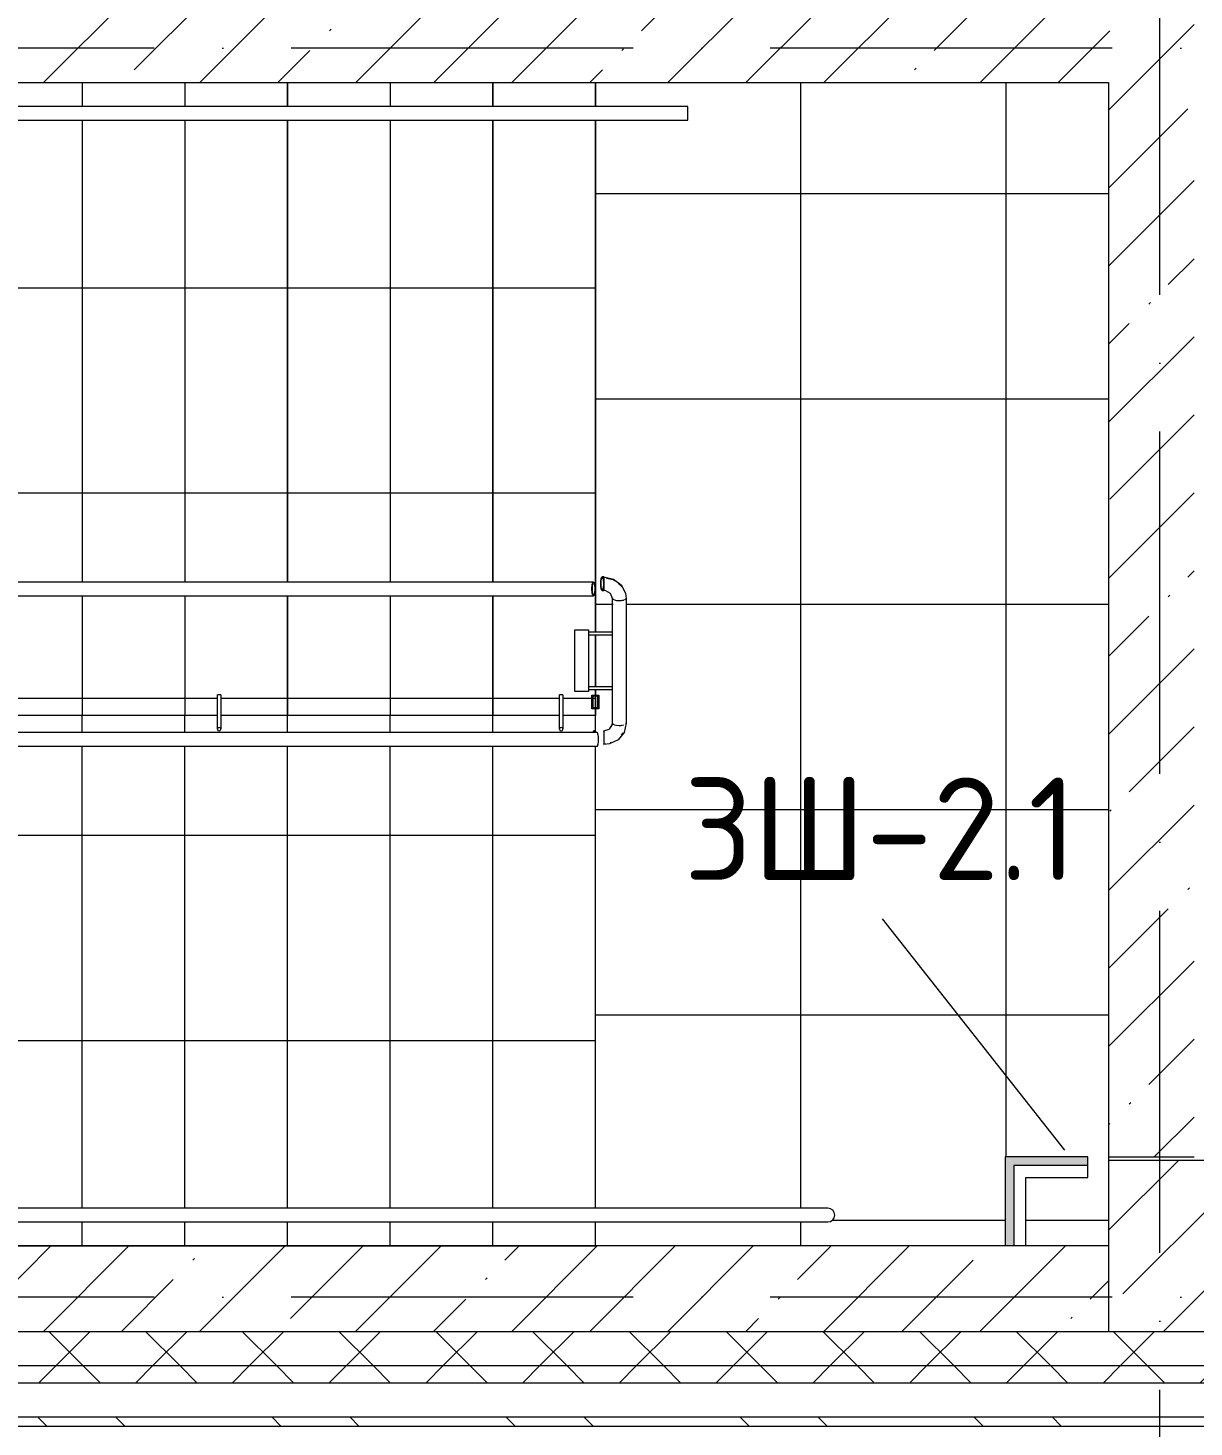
# Model space of a CAD drawing. Header units: millimetres. Extents: x -6467 to 105918, y -7090 to 92481.
# Drawn here: x 2141 to 5550, y -2198 to 1890 of the extents above; entities that cross this region are included whole.
import ezdxf

# ---------------------------------------------------------------- set-up
doc = ezdxf.new("R2010")
doc.units = ezdxf.units.MM
doc.linetypes.add('50_200_ШТРИХ_1Т_ш5_п1_п1_', pattern=[1400, 1000, -200, 0, -200])
for name, color, linetype, lineweight in [('A-FLOR', 7, 'Continuous', 9), ('A-WALL', 7, 'Continuous', 5), ('A-WALL-FNSH-1', 7, 'Continuous', 5), ('A-WALL-IDEN', 7, 'Continuous', 9), ('S-COLS', 7, 'Continuous', 9), ('S-COLS-1', 7, 'Continuous', 5), ('Ограждение', 7, 'Continuous', 9), ('Ограждение-1', 7, 'Continuous', 20)]:
    doc.layers.add(name, color=color, linetype=linetype, lineweight=lineweight)
for name, color, linetype, lineweight, true_color in [('A-WALL-1', 7, 'Continuous', 5, 0x77b143), ('A-WALL-3', 7, 'Continuous', 5, 0x787878), ('S-STRS-1', 7, 'Continuous', 9, 0xaaaaaa), ('S-STRS-2', 7, 'Continuous', 5, 0xbfbfbf), ('Оси-3', 7, '50_200_ШТРИХ_1Т_ш5_п1_п1_', 9, 0xaaaaaa)]:
    doc.layers.add(name, color=color, linetype=linetype, lineweight=lineweight, true_color=true_color)
doc.styles.add('GOST Common', font='GOST_Common.ttf', dxfattribs={"height": 300})
pattern_1 = [(45, (0, 0), (-228.099, 228.099), []), (45, (228.1, 0), (-228.099, 228.099), [403.225, -80.645, 6.706, -73.939])]
pattern_2 = [(0, (3800, -1668.96), (0, 600), []), (90, (3800, -1668.96), (-600, 4e-14), [])]
pattern_3 = [(180, (-100, 1731.04), (7e-14, -600), []), (270, (-100, 1731.04), (600, 4e-14), [])]
pattern_4 = [(45, (0, 0), (-141.42136, 141.42136), []), (135, (0, 0), (-141.42136, -141.42136), [])]

# ---------------------------------------------------------------- blocks, each defined once
blk = doc.blocks.new('О_Элемент поручня_Маршевый_Труба_ГОСТ 8732-78 - О_Элемент поручня_Маршевый_Труба_ГОСТ 8732-78-V117-АИ_План этажа Радиаторы_2')
at = {"layer": 'Ограждение'}
for p, q in [((-13.2, 0), (-3902.6, 0)), ((-3902.6, -40), (-13.2, -40))]:
    blk.add_line(p, q, dxfattribs=at)
at = {"layer": 'Ограждение', "flags": 128}
for points in [[(-3907.3, -20), (-3907.2, -15.5), (-3906.9, -11.3), (-3906.3, -7.5), (-3905.6, -4.4), (-3904.7, -2), (-3903.7, -0.5), (-3902.6, 0)], [(-3902.6, -40), (-3903.7, -39.5), (-3904.7, -38), (-3905.6, -35.6), (-3906.3, -32.5), (-3906.9, -28.7), (-3907.2, -24.5), (-3907.3, -20)], [(-3901.1, -2.7), (-3902.1, -1.6), (-3903.1, -1.6), (-3904.2, -2.7), (-3905.1, -4.8), (-3905.9, -7.7), (-3906.5, -11.4), (-3906.9, -15.6), (-3907, -20)], [(-3907, -20), (-3906.9, -24.4), (-3906.5, -28.6), (-3905.9, -32.3), (-3905.1, -35.2), (-3904.2, -37.3), (-3903.1, -38.4), (-3902.1, -38.4), (-3901.1, -37.3)], [(-3902.6, 0), (-3901.6, -0.5), (-3900.6, -2), (-3899.7, -4.4), (-3898.9, -7.5), (-3898.4, -11.3), (-3898, -15.5), (-3897.9, -20)], [(-3897.9, -20), (-3898, -24.5), (-3898.4, -28.7), (-3898.9, -32.5), (-3899.7, -35.6), (-3900.6, -38), (-3901.6, -39.5), (-3902.6, -40)], [(-3898.2, -20), (-3898.4, -15.6), (-3898.7, -11.4), (-3899.3, -7.7), (-3900.1, -4.8)], [(-3900.1, -35.2), (-3899.3, -32.3), (-3898.7, -28.6), (-3898.4, -24.4), (-3898.2, -20)], [(-8.4, -20), (-8.6, -15.5), (-8.9, -11.3), (-9.5, -7.5), (-10.2, -4.4), (-11.1, -2), (-12.1, -0.5), (-13.2, 0)], [(-13.2, -40), (-12.1, -39.5), (-11.1, -38), (-10.2, -35.6), (-9.5, -32.5), (-8.9, -28.7), (-8.6, -24.5), (-8.4, -20)]]:
    blk.add_lwpolyline(points, dxfattribs=at)
blk = doc.blocks.new('О_Элемент поручня_Пристенный_Двухуровневый_Труба_ГОСТ 87321 - О_Элемент поручня_Пристенный_Двухуровневый_Труба_ГОСТ 8732-78 2-20512541-АИ_План этажа Радиаторы_2')
at = {"layer": 'Ограждение'}
for p, q in [((280, 40), (-4640, 40)), ((-4640, 0), (280, 0))]:
    blk.add_line(p, q, dxfattribs=at)
for centre, start, end in [((-4640, 20), 90, 270), ((280, 20), 270, 90)]:
    blk.add_arc(centre, 20, start, end, dxfattribs=at)
blk = doc.blocks.new('О_Элемент ограждения_Обод_Труба_ГОСТ 8645-68 - О_Элемент ограждения_Обод_Труба_ГОСТ 8645-68-26169597-АИ_План этажа Радиаторы_2')
at = {"layer": 'Ограждение-1'}
for p, q in [((-20, -20), (-20, 20)), ((-20, 20), (0, 20)), ((-17, 17), (-17, -17)), ((-3, 17), (-17, 17)), ((-3, -17), (-3, 17)), ((0, 20), (0, -20)), ((0, -20), (-20, -20)), ((-17, -17), (-3, -17))]:
    blk.add_line(p, q, dxfattribs=at)
blk = doc.blocks.new('О_Кронштейн_Форма Г_Круг_ГОСТ 2590-2006 - О_Кронштейн_Форма Г_Круг_ГОСТ 2590-2006-18996168-АИ_План этажа Радиаторы_2')
at = {"layer": 'Ограждение'}
for p, q in [((7755, 57221), (7755, 57296)), ((7765, 57296), (7765, 57221)), ((7755, 57221), (7760, 57221)), ((7760, 57221), (7765, 57221))]:
    blk.add_line(p, q, dxfattribs=at)
at = {"layer": 'Ограждение', "flags": 128}
for points in [[(7755, 57296), (7755, 57312.4), (7755, 57320.8), (7755, 57321)], [(7765, 57321), (7765, 57314.9), (7765, 57299.6), (7765, 57296)]]:
    blk.add_lwpolyline(points, dxfattribs=at)
at = {"layer": 'Ограждение'}
for start, end in [(90, 270), (270, 90)]:
    blk.add_arc((7760, 57321), 5, start, end, dxfattribs=at)
blk = doc.blocks.new('О_Элемент поручня_Маршевый_Труба_ГОСТ 8732-78 - О_Элемент поручня_Маршевый_Труба_ГОСТ 8732-78-V145-АИ_План этажа Радиаторы_2')
at = {"layer": 'Ограждение'}
for p, q in [((-13.2, 0), (-3902.6, 0)), ((-3902.6, -40), (-13.2, -40))]:
    blk.add_line(p, q, dxfattribs=at)
at = {"layer": 'Ограждение', "flags": 128}
for points in [[(-3907.3, -20), (-3907.2, -15.5), (-3906.9, -11.3), (-3906.3, -7.5), (-3905.6, -4.4), (-3904.7, -2), (-3903.7, -0.5), (-3902.6, 0)], [(-3902.6, -40), (-3903.7, -39.5), (-3904.7, -38), (-3905.6, -35.6), (-3906.3, -32.5), (-3906.9, -28.7), (-3907.2, -24.5), (-3907.3, -20)], [(-3901.1, -2.7), (-3902.1, -1.6), (-3903.1, -1.6), (-3904.2, -2.7), (-3905.1, -4.8), (-3905.9, -7.7), (-3906.5, -11.4), (-3906.9, -15.6), (-3907, -20)], [(-3907, -20), (-3906.9, -24.4), (-3906.5, -28.6), (-3905.9, -32.3), (-3905.1, -35.2), (-3904.2, -37.3), (-3903.1, -38.4), (-3902.1, -38.4), (-3901.1, -37.3)], [(-3902.6, 0), (-3901.6, -0.5), (-3900.6, -2), (-3899.7, -4.4), (-3898.9, -7.5), (-3898.4, -11.3), (-3898, -15.5), (-3897.9, -20)], [(-3897.9, -20), (-3898, -24.5), (-3898.4, -28.7), (-3898.9, -32.5), (-3899.7, -35.6), (-3900.6, -38), (-3901.6, -39.5), (-3902.6, -40)], [(-3898.8, -11), (-3899.3, -7.7), (-3900.1, -4.8)], [(-3900.1, -35.2), (-3899.3, -32.3), (-3898.7, -28.6), (-3898.4, -24.4), (-3898.2, -20)], [(-3898.2, -20), (-3898.4, -15.6), (-3898.7, -11.4)], [(-8.4, -20), (-8.6, -15.5), (-8.9, -11.3), (-9.5, -7.5), (-10.2, -4.4), (-11.1, -2), (-12.1, -0.5), (-13.2, 0)], [(-13.2, -40), (-12.1, -39.5), (-11.1, -38), (-10.2, -35.6), (-9.5, -32.5), (-8.9, -28.7), (-8.6, -24.5), (-8.4, -20)]]:
    blk.add_lwpolyline(points, dxfattribs=at)
blk = doc.blocks.new('О_Кронштейн_Форма Г_Круг_ГОСТ 2590-2006 - О_Кронштейн_Форма Г_Круг_ГОСТ 2590-2006-V98-АИ_План этажа Радиаторы_2')
at = {"layer": 'Ограждение'}
for p, q in [((7755, 57221), (7755, 57296)), ((7765, 57296), (7765, 57221)), ((7755, 57221), (7755.2, 57221)), ((7764.8, 57221), (7765, 57221))]:
    blk.add_line(p, q, dxfattribs=at)
at = {"layer": 'Ограждение', "flags": 128}
for points in [[(7755, 57296), (7755, 57312.4), (7755, 57320.8), (7755, 57321)], [(7765, 57321), (7765, 57314.9), (7765, 57299.6), (7765, 57296)]]:
    blk.add_lwpolyline(points, dxfattribs=at)
at = {"layer": 'Ограждение'}
for start, end in [(135, 225), (300, 315), (345, 30)]:
    blk.add_arc((7760, 57321), 5, start, end, dxfattribs=at)
blk = doc.blocks.new('О_Кронштейн_Форма Г_Круг_ГОСТ 25901 - О_Кронштейн_Форма Г_Круг_ГОСТ 2590-2006 2-25607096-АИ_План этажа Радиаторы_2')
at = {"layer": 'Ограждение'}
for p, q in [((11530, 57211), (11595, 57211)), ((11595, 57211), (11600, 57211)), ((11595, 57201), (11530, 57201)), ((11598.5, 57201), (11595, 57201))]:
    blk.add_line(p, q, dxfattribs=at)
blk = doc.blocks.new('О_Кронштейн_Форма Г_Круг_ГОСТ 25901 - О_Кронштейн_Форма Г_Круг_ГОСТ 2590-2006 2-V122-АИ_План этажа Радиаторы_2')
at = {"layer": 'Ограждение'}
for p, q in [((72930, 57056.3), (72995, 57056.3)), ((72995, 57046.3), (72930, 57046.3)), ((72995, 57056.3), (73000.2, 57056.3)), ((72998.5, 57046.3), (72995, 57046.3))]:
    blk.add_line(p, q, dxfattribs=at)
blk = doc.blocks.new('О_Элемент ограждения_Обод_Труба_ГОСТ 1 - О_Элемент ограждения_Обод_Труба_ГОСТ 8645-68 2-V123-АИ_План этажа Радиаторы_2')
at = {"layer": 'Ограждение'}
for p, q in [((-180, 20), (0, 20)), ((-180, -20), (-180, 20)), ((0, 20), (0, -20)), ((0, -20), (-180, -20))]:
    blk.add_line(p, q, dxfattribs=at)
blk = doc.blocks.new('О_Элемент поручня_Маршевый_Труба_ГОСТ 1 - О_Элемент поручня_Маршевый_Труба_ГОСТ 8732-78 2-26200873-АИ_План этажа Радиаторы_2')
at = {"layer": 'Ограждение'}
for p, q in [((-371.3, 40), (-6.4, 40)), ((-6.4, 0), (-371.3, 0))]:
    blk.add_line(p, q, dxfattribs=at)
for centre, start_param, end_param in [((-371.3, 20), 0, 0.261799), ((-371.3, 20), 2.917193, 3.141593), ((-371.3, 20), 5.834386, 6.283185), ((-371.3, 20), 3.141593, 4.712389), ((-371.3, 20), 4.712389, 5.385587), ((-6.4, 20), 5.834386, 6.283185), ((-6.4, 20), 3.141593, 4.712389), ((-6.4, 20), 5.239328, 5.385587), ((-6.4, 20), 4.975125, 5.161188), ((-6.4, 20), 4.712389, 4.936788)]:
    blk.add_ellipse(centre, major_axis=(0, 20), ratio=0.322266, start_param=start_param, end_param=end_param, dxfattribs=at)
blk = doc.blocks.new('О_Элемент поручня_Загиб_Труба_ГОСТ 1 - О_Элемент поручня_Загиб_Труба_ГОСТ 8732-78 2-V125-АИ_План этажа Радиаторы_2')
at = {"layer": 'Ограждение'}
for p, q in [((72975, 56926.2), (72990.7, 56931.3)), ((72975, 56926.2), (72975, 56924.2)), ((72975, 56925.2), (72975, 56899.8)), ((72975, 56923.7), (72975, 56924.7)), ((73031.3, 56921.2), (73025.8, 56914.6)), ((72975, 56899.8), (72975, 56886.2)), ((72979.3, 56888.2), (72975, 56887.7)), ((72975, 56887.7), (72975, 56888.1)), ((72996.4, 56892.6), (72993.3, 56891.1))]:
    blk.add_line(p, q, dxfattribs=at)
at = {"layer": 'Ограждение', "flags": 128}
for points in [[(73040, 56948.8), (73033.8, 56922), (73016.3, 56900.5), (72990.9, 56888.1), (72975, 56886.2)], [(72991.2, 56931.8), (72999.5, 56944.2), (73000, 56948.8)]]:
    blk.add_lwpolyline(points, dxfattribs=at)
at = {"layer": 'Ограждение'}
blk.add_ellipse((73020, 56948.8), major_axis=(20, 0), ratio=0.322266, start_param=3.141593, end_param=4.712389, dxfattribs=at)
blk = doc.blocks.new('О_Элемент поручня_Загиб_Труба_ГОСТ 1 - О_Элемент поручня_Загиб_Труба_ГОСТ 8732-78 2-V146-АИ_План этажа Радиаторы_2')
at = {"layer": 'Ограждение'}
for p, q in [((3825, 286), (3825, 285)), ((3825, 285), (3825, 259.6)), ((3825, 259.6), (3825, 254.9)), ((3825, 254.9), (3825, 251)), ((3825, 251), (3825, 246.1)), ((3825, 248.5), (3825, 250.7)), ((3825, 247.6), (3825, 247.6))]:
    blk.add_line(p, q, dxfattribs=at)
at = {"layer": 'Ограждение', "flags": 128}
for points in [[(3825, 286.1), (3852.9, 280), (3875.3, 263.2), (3888, 238.7), (3890, 223.5)], [(3850, 223.5), (3844.5, 237.6), (3830.3, 245.6), (3825, 246.1)], [(3833, 282.8), (3852.5, 278.5), (3857.8, 274.5)], [(3866.6, 267.8), (3874.5, 261.7), (3876.6, 257.6)]]:
    blk.add_lwpolyline(points, dxfattribs=at)
at = {"layer": 'Ограждение'}
for major_axis, start_param, end_param in [((-20, 0), 6.021386, 6.283185), ((-20, 0), 0, 1.570796), ((20, 0), 5.295991, 5.449522), ((20, 0), 5.546052, 5.759587), ((20, 0), 0, 0.261799)]:
    blk.add_ellipse((3870, 223.5), major_axis=major_axis, ratio=0.322266, start_param=start_param, end_param=end_param, dxfattribs=at)
blk = doc.blocks.new('О_Элемент поручня_Площадочный_Одноуровневый_ГОСТ 1 - О_Элемент поручня_Площадочный_Одноуровневый_ГОСТ 8732-78 2-26200875-АИ_План этажа Радиаторы_2')
at = {"layer": 'Ограждение'}
for p, q in [((4.7, 40), (0, 40)), ((0, 40), (0, 39.3)), ((0, 36), (0, 37.9)), ((0, 36), (0, 37.9)), ((0, 13.2), (0, 10)), ((0, 0.7), (0, 0)), ((0, 0), (4.7, 0))]:
    blk.add_line(p, q, dxfattribs=at)
at = {"layer": 'Ограждение', "flags": 128}
for points in [[(0, 20), (0.1, 24.5), (0.5, 28.7), (1, 32.5), (1.8, 35.6), (2.7, 38), (3.7, 39.5), (4.7, 40)], [(4.7, 0), (3.7, 0.5), (2.7, 2), (1.8, 4.4), (1, 7.5), (0.5, 11.3), (0.1, 15.5), (0, 20)], [(9.1, 20), (9, 24.4), (8.6, 28.6), (8, 32.3), (7.2, 35.2), (6.3, 37.3), (5.2, 38.4), (4.2, 38.4), (3.2, 37.3), (2.2, 35.2), (1.5, 32.3), (0.9, 28.6), (0.5, 24.4), (0.4, 20)], [(0.4, 20), (0.5, 15.6), (0.9, 11.4), (1.5, 7.7), (2.2, 4.8), (3.2, 2.7), (4.2, 1.6), (5.2, 1.6), (6.3, 2.7), (7.2, 4.8), (8, 7.7), (8.6, 11.4), (9, 15.6), (9.1, 20)], [(4.7, 40), (5.8, 39.5), (6.8, 38), (7.7, 35.6), (8.4, 32.5), (9, 28.7), (9.3, 24.5), (9.4, 20)], [(9.4, 20), (9.3, 15.5), (9, 11.3), (8.4, 7.5), (7.7, 4.4), (6.8, 2), (5.8, 0.5), (4.7, 0)]]:
    blk.add_lwpolyline(points, dxfattribs=at)
blk = doc.blocks.new('О_Элемент поручня_Площадочный_Одноуровневый_ГОСТ 1 - О_Элемент поручня_Площадочный_Одноуровневый_ГОСТ 8732-78 2-V147-АИ_План этажа Радиаторы_2')
at = {"layer": 'Ограждение'}
for p, q in [((9.4, 40), (4.7, 40)), ((9.4, 37.3), (9.4, 40)), ((9.4, 35.6), (9.4, 40)), ((9.4, 38.5), (9.4, 36))]:
    blk.add_line(p, q, dxfattribs=at)
at = {"layer": 'Ограждение', "flags": 128}
for points in [[(4.7, 40), (3.7, 39.5), (2.7, 38), (1.8, 35.6)], [(2.2, 35.2), (3.2, 37.3), (4.2, 38.4), (5.2, 38.4), (6.3, 37.3), (7.2, 35.2)], [(7.7, 35.6), (6.8, 38), (5.8, 39.5), (4.7, 40)]]:
    blk.add_lwpolyline(points, dxfattribs=at)
blk = doc.blocks.new('О_Элемент поручня_Пристенный_Труба_ГОСТ 8732-78 - О_Элемент поручня_Пристенный_Труба_ГОСТ 8732-78-26131810-АИ_План этажа Радиаторы_2')
at = {"layer": 'Ограждение'}
for p, q in [((235, 40), (-3970, 40)), ((-3970, 40), (-3970, 0)), ((-3970, 0), (235, 0)), ((235, 0), (235, 40))]:
    blk.add_line(p, q, dxfattribs=at)
blk = doc.blocks.new('BSC_Колонна _Прямоугольная - 500х500-V251-АИ_План этажа Радиаторы_2')
at = {"layer": 'S-COLS-1'}
h = blk.add_hatch(dxfattribs=at)
h.set_pattern_fill('FP_147', color=256, style=0, pattern_type=2)
h.set_pattern_definition([(45, (-5550, 1668.96), (-228.099, 228.099), []), (45, (-5321.9, 1668.96), (-228.099, 228.099), [403.225, -80.645, 6.706, -73.939])])
h.paths.add_polyline_path([(-230, -250), (250, -250), (250, 250), (-250, 250), (-250, -250)])
for p, q in [((250, 250), (-250, 250)), ((-250, 250), (-250, -250)), ((250, -250), (250, 250)), ((-250, -250), (250, -250))]:
    blk.add_line(p, q, dxfattribs=at)

msp = doc.modelspace()

# ---------------------------------------------------------------- hatches: boundary and pattern name
at = {"layer": 'A-WALL'}
h = msp.add_hatch(dxfattribs=at)
h.set_pattern_fill('FP_1', color=256, style=0, pattern_type=2)
h.set_pattern_definition(pattern_1)
h.paths.add_polyline_path([(5300, 1731), (5550, 1731), (5550, 1981), (160, 1981), (160, 1731), (4489.5, 1731)])
h = msp.add_hatch(dxfattribs=at)
h.set_pattern_fill('FP_1', color=256, style=0, pattern_type=2)
h.set_pattern_definition(pattern_1)
h.paths.add_polyline_path([(5550, -1409), (5550, 1731), (5300, 1731), (5300, -1409), (5320, -1409)])
h = msp.add_hatch(dxfattribs=at)
h.set_pattern_fill('FP_1', color=256, style=0, pattern_type=2)
h.set_pattern_definition(pattern_1)
h.paths.add_polyline_path([(4489.5, -1919), (5300, -1919), (5300, -1669), (-2200, -1669), (-2200, -1919), (2828.5, -1919)])
h = msp.add_hatch(dxfattribs=at)
h.set_pattern_fill('FP_125', color=256, style=0, pattern_type=2)
h.set_pattern_definition(pattern_4)
h.paths.add_polyline_path([(99166.3, -2019), (101250, -2019), (101250, -1919), (92065.3, -1919), (92065.3, -2019), (95844.3, -2019)])
h.paths.add_polyline_path([(90365.3, -2019), (90365.3, -1919), (82525, -1919), (82525, -2019), (90030.8, -2019)])
h.paths.add_polyline_path([(81400, -2019), (81675, -2019), (81675, -1919), (80400, -1919), (80400, -2019), (81310.6, -2019)])
h.paths.add_polyline_path([(70900, -2019), (72700, -2019), (72700, -1919), (70900, -1919)])
h.paths.add_polyline_path([(69200, -2019), (69200, -1919), (67900, -1919), (67900, -2019), (68853.1, -2019)])
h.paths.add_polyline_path([(66200, -2019), (66200, -1919), (64900, -1919), (64900, -2019), (65946.4, -2019)])
h.paths.add_polyline_path([(63039.6, -2019), (63200, -2019), (63200, -1919), (61900, -1919), (61900, -2019), (62624.4, -2019)])
h.paths.add_polyline_path([(57200, -2019), (57200, -1919), (55900, -1919), (55900, -2019), (56810.9, -2019)])
h.paths.add_polyline_path([(58900, -2019), (60200, -2019), (60200, -1919), (58900, -1919)])
h.paths.add_polyline_path([(52900, -2019), (54200, -2019), (54200, -1919), (52900, -1919)])
h.paths.add_polyline_path([(50997.4, -2019), (51200, -2019), (51200, -1919), (49900, -1919), (49900, -2019), (50166.9, -2019)])
h.paths.add_polyline_path([(46900, -2019), (48200, -2019), (48200, -1919), (46900, -1919)])
h.paths.add_polyline_path([(45183.9, -2019), (45200, -2019), (45200, -1919), (43900, -1919), (43900, -2019), (44353.4, -2019)])
h.paths.add_polyline_path([(41861.9, -2019), (42200, -2019), (42200, -1919), (40900, -1919), (40900, -2019), (41031.4, -2019)])
h.paths.add_polyline_path([(38539.9, -2019), (39200, -2019), (39200, -1919), (37600, -1919), (37600, -2019), (37709.4, -2019)])
h.paths.add_polyline_path([(34600, -2019), (35900, -2019), (35900, -1919), (34600, -1919)])
h.paths.add_polyline_path([(31895.9, -2019), (32900, -2019), (32900, -1919), (31600, -1919), (31600, -2019)])
h.paths.add_polyline_path([(29900, -2019), (29900, -1919), (28790, -1919), (28790, -2019), (29819.7, -2019)])
h.paths.add_polyline_path([(25667.2, -2019), (26900, -2019), (26900, -1919), (25600, -1919), (25600, -2019)])
h.paths.add_polyline_path([(23900, -2019), (23900, -1919), (22600, -1919), (22600, -2019), (23590.9, -2019)])
h.paths.add_polyline_path([(20268.9, -2019), (20900, -2019), (20900, -1919), (19600, -1919), (19600, -2019), (19853.7, -2019)])
h.paths.add_polyline_path([(14870.7, -2019), (14960, -2019), (14960, -1919), (13660, -1919), (13660, -2019), (14455.5, -2019)])
h.paths.add_polyline_path([(16660, -2019), (17900, -2019), (17900, -1919), (16660, -1919)])
h.paths.add_polyline_path([(12785, -2019), (12785, -1919), (7325.3, -1919), (7325.3, -2019), (12379.2, -2019)])
h.paths.add_polyline_path([(2828.5, -2019), (6450.3, -2019), (6450.3, -1919), (-2550, -1919), (-2550, -2019), (-493.5, -2019)])
h = msp.add_hatch(dxfattribs=at)
h.set_pattern_fill('FP_125', color=256, style=0, pattern_type=2)
h.set_pattern_definition(pattern_4)
h.paths.add_polyline_path([(99166.3, -2069), (101350, -2069), (101350, -2019), (92065.3, -2019), (92065.3, -2069), (95844.3, -2069)])
h.paths.add_polyline_path([(89200.3, -2069), (90365.3, -2069), (90365.3, -2019), (82525, -2019), (82525, -2069), (87539.3, -2069)])
h.paths.add_polyline_path([(81675, -2069), (81675, -2019), (80400, -2019), (80400, -2069), (81310.6, -2069)])
h.paths.add_polyline_path([(72590.4, -2069), (72700, -2069), (72700, -2019), (70900, -2019), (70900, -2069), (71759.9, -2069)])
h.paths.add_polyline_path([(68853.1, -2069), (69200, -2069), (69200, -2019), (67900, -2019), (67900, -2069), (68437.9, -2069)])
h.paths.add_polyline_path([(65946.4, -2069), (66200, -2069), (66200, -2019), (64900, -2019), (64900, -2069), (65115.9, -2069)])
h.paths.add_polyline_path([(62209.1, -2069), (63200, -2069), (63200, -2019), (61900, -2019), (61900, -2069)])
h.paths.add_polyline_path([(57200, -2069), (57200, -2019), (55900, -2019), (55900, -2069), (56810.9, -2069)])
h.paths.add_polyline_path([(58900, -2069), (60200, -2069), (60200, -2019), (58900, -2019)])
h.paths.add_polyline_path([(50997.4, -2069), (51200, -2069), (51200, -2019), (49900, -2019), (49900, -2069), (50166.9, -2069)])
h.paths.add_polyline_path([(53904.1, -2069), (54200, -2069), (54200, -2019), (52900, -2019), (52900, -2069), (53488.9, -2069)])
h.paths.add_polyline_path([(48200, -2069), (48200, -2019), (46900, -2019), (46900, -2069), (47675.4, -2069)])
h.paths.add_polyline_path([(42200, -2069), (42200, -2019), (40900, -2019), (40900, -2069), (41861.9, -2069)])
h.paths.add_polyline_path([(45183.9, -2069), (45200, -2069), (45200, -2019), (43900, -2019), (43900, -2069), (44353.4, -2069)])
h.paths.add_polyline_path([(39200, -2069), (39200, -2019), (37600, -2019), (37600, -2069), (38955.2, -2069)])
h.paths.add_polyline_path([(35900, -2069), (35900, -2019), (34600, -2019), (34600, -2069), (35217.9, -2069)])
h.paths.add_polyline_path([(31895.9, -2069), (32900, -2069), (32900, -2019), (31600, -2019), (31600, -2069)])
h.paths.add_polyline_path([(26497.7, -2069), (26900, -2069), (26900, -2019), (25600, -2019), (25600, -2069), (26082.4, -2069)])
h.paths.add_polyline_path([(28989.2, -2069), (29900, -2069), (29900, -2019), (28790, -2019), (28790, -2069)])
h.paths.add_polyline_path([(23900, -2069), (23900, -2019), (22600, -2019), (22600, -2069), (23590.9, -2069)])
h.paths.add_polyline_path([(19600, -2069), (20900, -2069), (20900, -2019), (19600, -2019)])
h.paths.add_polyline_path([(14870.7, -2069), (14960, -2069), (14960, -2019), (13660, -2019), (13660, -2069), (14455.5, -2069)])
h.paths.add_polyline_path([(16947, -2069), (17900, -2069), (17900, -2019), (16660, -2019), (16660, -2069)])
h.paths.add_polyline_path([(10303, -2069), (12785, -2069), (12785, -2019), (7325.3, -2019), (7325.3, -2069), (9472.5, -2069)])
h.paths.add_polyline_path([(5735.2, -2069), (6450.3, -2069), (6450.3, -2019), (-2600, -2019), (-2600, -2069), (5320, -2069)])
at = {"layer": 'A-WALL-1'}
for points in [[(5023, -1669), (5023, -1409), (4998, -1409), (4998, -1669)], [(5240, -1434), (5240, -1409), (5023, -1409), (5023, -1434), (5058, -1434)]]:
    msp.add_hatch(color=256, dxfattribs=at).paths.add_polyline_path(points)
at = {"layer": 'A-WALL-3'}
h = msp.add_hatch(dxfattribs=at)
h.set_pattern_fill('FP_124', color=256, style=0, pattern_type=2)
h.set_pattern_definition([(135, (0, 0), (-342.1478, -342.1478), []), (135, (228.1, 0), (-342.1478, -342.1478), [])])
h.paths.add_polyline_path([(101400, -2196), (101500, -2196), (101500, -2169), (92065.3, -2169), (92065.3, -2196), (101350, -2196)])
h.paths.add_polyline_path([(90365.3, -2196), (90365.3, -2169), (82525, -2169), (82525, -2196), (90030.8, -2196)])
h.paths.add_polyline_path([(81675, -2196), (81675, -2169), (80400, -2169), (80400, -2196), (81310.6, -2196)])
h.paths.add_polyline_path([(71759.9, -2196), (72700, -2196), (72700, -2169), (70900, -2169), (70900, -2196), (70929.4, -2196)])
h.paths.add_polyline_path([(68853.1, -2196), (69200, -2196), (69200, -2169), (67900, -2169), (67900, -2196), (68437.9, -2196)])
h.paths.add_polyline_path([(65946.4, -2196), (66200, -2196), (66200, -2169), (64900, -2169), (64900, -2196), (65115.9, -2196)])
h.paths.add_polyline_path([(62209.1, -2196), (63200, -2196), (63200, -2169), (61900, -2169), (61900, -2196)])
h.paths.add_polyline_path([(55900, -2196), (57200, -2196), (57200, -2169), (55900, -2169)])
h.paths.add_polyline_path([(60200, -2196), (60200, -2169), (58900, -2169), (58900, -2196), (60132.9, -2196)])
h.paths.add_polyline_path([(52900, -2196), (54200, -2196), (54200, -2169), (52900, -2169)])
h.paths.add_polyline_path([(50997.4, -2196), (51200, -2196), (51200, -2169), (49900, -2169), (49900, -2196), (50166.9, -2196)])
h.paths.add_polyline_path([(48200, -2196), (48200, -2169), (46900, -2169), (46900, -2196), (47675.4, -2196)])
h.paths.add_polyline_path([(45183.9, -2196), (45200, -2196), (45200, -2169), (43900, -2169), (43900, -2196), (44353.4, -2196)])
h.paths.add_polyline_path([(41031.4, -2196), (42200, -2196), (42200, -2169), (40900, -2169), (40900, -2196)])
h.paths.add_polyline_path([(38955.2, -2196), (39200, -2196), (39200, -2169), (37600, -2169), (37600, -2196), (38539.9, -2196)])
h.paths.add_polyline_path([(35217.9, -2196), (35900, -2196), (35900, -2169), (34600, -2169), (34600, -2196), (34802.7, -2196)])
h.paths.add_polyline_path([(32726.4, -2196), (32900, -2196), (32900, -2169), (31600, -2169), (31600, -2196), (31895.9, -2196)])
h.paths.add_polyline_path([(29819.7, -2196), (29900, -2196), (29900, -2169), (28790, -2169), (28790, -2196), (29404.4, -2196)])
h.paths.add_polyline_path([(23900, -2196), (23900, -2169), (22600, -2169), (22600, -2196), (23590.9, -2196)])
h.paths.add_polyline_path([(26082.4, -2196), (26900, -2196), (26900, -2169), (25600, -2169), (25600, -2196), (25667.2, -2196)])
h.paths.add_polyline_path([(19600, -2196), (20900, -2196), (20900, -2169), (19600, -2169)])
h.paths.add_polyline_path([(14455.5, -2196), (14960, -2196), (14960, -2169), (13660, -2169), (13660, -2196), (14040.2, -2196)])
h.paths.add_polyline_path([(17777.5, -2196), (17900, -2196), (17900, -2169), (16660, -2169), (16660, -2196), (16947, -2196)])
h.paths.add_polyline_path([(11964, -2196), (12785, -2196), (12785, -2169), (7325.3, -2169), (7325.3, -2196), (11133.5, -2196)])
h.paths.add_polyline_path([(5735.2, -2196), (6450.3, -2196), (6450.3, -2169), (-2727, -2169), (-2727, -2196), (5320, -2196)])
at = {"layer": 'S-STRS-2'}
h = msp.add_hatch(dxfattribs=at)
h.set_pattern_fill('FP_8', color=256, style=0, pattern_type=2)
h.set_pattern_definition(pattern_3)
h.paths.add_polyline_path([(2300, -119), (2300, 231), (2038.1, 231), (2061.4, 181), (2000, 181), (2000, -119)])
h.paths.add_polyline_path([(2300, 271), (2300, 1621), (2000, 1621), (2000, 312.7), (2019.4, 271), (2061.4, 271)])
h.paths.add_polyline_path([(2000, 1661), (2300, 1661), (2300, 1731), (2000, 1731)])
h = msp.add_hatch(dxfattribs=at)
h.set_pattern_fill('FP_8', color=256, style=0, pattern_type=2)
h.set_pattern_definition(pattern_3)
h.paths.add_polyline_path([(2413.2, -119), (2600, -119), (2600, 231), (2300, 231), (2300, -119)])
h.paths.add_polyline_path([(2600, 271), (2600, 1621), (2300, 1621), (2300, 271), (2413.2, 271)])
h.paths.add_polyline_path([(2600, 1661), (2600, 1731), (2300, 1731), (2300, 1661)])
h = msp.add_hatch(dxfattribs=at)
h.set_pattern_fill('FP_8', color=256, style=0, pattern_type=2)
h.set_pattern_definition(pattern_3)
h.paths.add_polyline_path([(2828.5, -119), (2900, -119), (2900, 231), (2600, 231), (2600, -119), (2695.2, -119), (2696.5, -59), (2704.8, -59), (2704.8, -119)])
h.paths.add_polyline_path([(2828.5, 271), (2900, 271), (2900, 1621), (2600, 1621), (2600, 271)])
h.paths.add_polyline_path([(2828.5, 1661), (2900, 1661), (2900, 1731), (2600, 1731), (2600, 1661)])
h = msp.add_hatch(dxfattribs=at)
h.set_pattern_fill('FP_8', color=256, style=0, pattern_type=2)
h.set_pattern_definition(pattern_3)
h.paths.add_polyline_path([(3200, -119), (3200, 231), (2900, 231), (2900, -119)])
h.paths.add_polyline_path([(2900, 271), (3200, 271), (3200, 1621), (2900, 1621), (2900, 365.5)])
h.paths.add_polyline_path([(2900, 1661), (3200, 1661), (3200, 1731), (2900, 1731)])
h = msp.add_hatch(dxfattribs=at)
h.set_pattern_fill('FP_8', color=256, style=0, pattern_type=2)
h.set_pattern_definition(pattern_3)
h.paths.add_polyline_path([(3243.7, -119), (3500, -119), (3500, 231), (3200, 231), (3200, -119)])
h.paths.add_polyline_path([(3500, 271), (3500, 1621), (3200, 1621), (3200, 271), (3243.7, 271)])
h.paths.add_polyline_path([(3200, 1661), (3500, 1661), (3500, 1731), (3200, 1731)])
h = msp.add_hatch(dxfattribs=at)
h.set_pattern_fill('FP_8', color=256, style=0, pattern_type=2)
h.set_pattern_definition(pattern_3)
h.paths.add_polyline_path([(3500, -119), (3695.2, -119), (3696.5, -59), (3704.8, -59), (3704.8, -119), (3800, -119), (3800, -99), (3790, -99), (3790, -59), (3800, -59), (3800, -43.8), (3780, -43.8), (3780, -49), (3740, -49), (3740, 131), (3780, 131), (3780, 125.8), (3800, 125.8), (3800, 1621), (3500, 1621), (3500, 271), (3795.6, 269.1), (3798, 263.3), (3799, 246.6), (3795.6, 233), (3790.5, 231), (3500, 231), (3500, 40)])
h.paths.add_polyline_path([(3793, -96), (3800, -96), (3800, -62), (3793, -62), (3793, -82)])
h.paths.add_polyline_path([(3780, -34.2), (3800, -34.2), (3800, 116.2), (3780, 116.2), (3780, 40)])
h.paths.add_polyline_path([(3500, 1661), (3800, 1661), (3800, 1731), (3500, 1731)])
h = msp.add_hatch(dxfattribs=at)
h.set_pattern_fill('FP_6', color=256, style=0, pattern_type=2)
h.set_pattern_definition([(180, (3800, 806.04), (7e-14, -600), []), (270, (3800, 806.04), (600, 4e-14), [])])
h.paths.add_polyline_path([(3800, -1669), (4998, -1669), (4998, -1409), (5240, -1409), (5240, -1469), (5058, -1469), (5058, -1669), (5300, -1669), (5300, 1731), (3800, 1731), (3800, 1661), (4070, 1661), (4070, 1621), (3800, 1621), (3800, 125.8), (3845, 124.6), (3845, 116.2), (3800, 116.2), (3800, -34.2), (3845, -35.4), (3845, -43.8), (3800, -43.8), (3800, -59), (3810, -59), (3810, -99), (3800, -99), (3800.9, -169), (3806.8, -170.9), (3809, -180.3), (3808.4, -201.4), (3804.7, -209), (3800, -209), (3800, -1559), (4485.2, -1559.6), (4497.3, -1569), (4497.3, -1586.7), (4489.5, -1596.5), (4480, -1599), (3800, -1599)])
h.paths.add_polyline_path([(3837.4, 282.7), (3837.4, 284.6), (3846.2, 281.8), (3839.8, 282.2)])
h.paths.add_polyline_path([(3861.9, -190.9), (3861.6, -192.8), (3861.6, -191.1)])
h.paths.add_polyline_path([(3825, -202.5), (3825, -201.5), (3825, -167), (3825, -165.1), (3839.6, -159.9), (3844.4, -157.3), (3844.9, -161.2), (3849.5, -154.6), (3850, -136), (3852.1, 229.1), (3852.1, 231.4), (3848, 236.4), (3842.9, 240.8), (3834.3, 246), (3831.3, 249), (3826.5, 250.6), (3817.2, 253), (3815.9, 266.2), (3817.8, 281.3), (3825, 281.3), (3825, 285), (3851.5, 277.7), (3868.3, 266.9), (3880.2, 252.2), (3886, 239.1), (3889.3, 222), (3890, 217.2), (3887.7, -153.9), (3884, -164.1), (3875.4, -176.4), (3865.9, -188.2), (3849.3, -197), (3836.8, -202.2), (3827.7, -202.2)])
h.paths.add_polyline_path([(3800, -96), (3807, -96), (3807, -62), (3800, -62), (3800, -89)])
h.paths.add_polyline_path([(3837, 246), (3834.3, 247.9), (3836.3, 246.4)])
h = msp.add_hatch(dxfattribs=at)
h.set_pattern_fill('FP_7', color=256, style=0, pattern_type=2)
h.set_pattern_definition(pattern_2)
h.paths.add_polyline_path([(2300, -1669), (2300, -1599), (2000, -1599), (2000, -1669)])
h.paths.add_polyline_path([(2000, -1559), (2300, -1559), (2300, -209), (2000, -209), (2000, -312)])
h.paths.add_polyline_path([(2000, -169), (2300, -169), (2300, -119), (2000, -119)])
h = msp.add_hatch(dxfattribs=at)
h.set_pattern_fill('FP_7', color=256, style=0, pattern_type=2)
h.set_pattern_definition(pattern_2)
h.paths.add_polyline_path([(2600, -1669), (2600, -1599), (2300, -1599), (2300, -1669)])
h.paths.add_polyline_path([(2600, -1559), (2600, -209), (2300, -209), (2300, -1559)])
h.paths.add_polyline_path([(2600, -169), (2600, -119), (2300, -119), (2300, -169), (2413.2, -169)])
h = msp.add_hatch(dxfattribs=at)
h.set_pattern_fill('FP_7', color=256, style=0, pattern_type=2)
h.set_pattern_definition(pattern_2)
h.paths.add_polyline_path([(2600, -1669), (2900, -1669), (2900, -1599), (2600, -1599)])
h.paths.add_polyline_path([(2600, -1559), (2900, -1559), (2900, -209), (2600, -209), (2600, -312)])
h.paths.add_polyline_path([(2900, -169), (2900, -119), (2704.8, -119), (2703.5, -134), (2695.2, -134), (2695.2, -119), (2600, -119), (2600, -169), (2828.5, -169)])
h.paths.add_polyline_path([(2700, -164), (2696.5, -160.8), (2696.5, -156.7), (2702.5, -154.6), (2702.1, -163.1), (2701.3, -163.4)])
h.paths.add_polyline_path([(2705, -149.2), (2695.7, -145.2), (2697.5, -143), (2704.3, -144.8), (2704.8, -148.3)])
h = msp.add_hatch(dxfattribs=at)
h.set_pattern_fill('FP_7', color=256, style=0, pattern_type=2)
h.set_pattern_definition(pattern_2)
h.paths.add_polyline_path([(3200, -1669), (3200, -1599), (2900, -1599), (2900, -1669)])
h.paths.add_polyline_path([(2900, -1559), (3200, -1559), (3200, -209), (2900, -209), (2900, -312)])
h.paths.add_polyline_path([(2900, -169), (3200, -169), (3200, -119), (2900, -119)])
h = msp.add_hatch(dxfattribs=at)
h.set_pattern_fill('FP_7', color=256, style=0, pattern_type=2)
h.set_pattern_definition(pattern_2)
h.paths.add_polyline_path([(3200, -1669), (3500, -1669), (3500, -1599), (3200, -1599)])
h.paths.add_polyline_path([(3200, -1559), (3500, -1559), (3500, -209), (3200, -209), (3200, -312)])
h.paths.add_polyline_path([(3500, -169), (3500, -119), (3200, -119), (3200, -169), (3243.7, -169)])
h = msp.add_hatch(dxfattribs=at)
h.set_pattern_fill('FP_7', color=256, style=0, pattern_type=2)
h.set_pattern_definition(pattern_2)
h.paths.add_polyline_path([(3800, -1669), (3800, -1599), (3500, -1599), (3500, -1669)])
h.paths.add_polyline_path([(3500, -1559), (3800, -1559), (3800, -209), (3500, -209), (3500, -312)])
h.paths.add_polyline_path([(3703.5, -169), (3800, -168.4), (3800, -119), (3704.8, -119), (3703.5, -134), (3695.2, -134), (3695.2, -119), (3500, -119), (3500, -169), (3702.5, -169)])
h.paths.add_polyline_path([(3700, -164), (3697.5, -163.3), (3695.2, -157.7), (3702.5, -154.6), (3702.5, -162.9)])
h.paths.add_polyline_path([(3705, -149.2), (3695.2, -148.3), (3696, -143.1), (3704, -143.1)])

# ---------------------------------------------------------------- linework, layer by layer
at = {"layer": 'A-FLOR'}
msp.add_line((5300, -1409), (5300, -1419), dxfattribs=at)
at = {"layer": 'A-WALL'}
for p, q in [((-90, 1731), (5300, 1731)), ((5300, 1731), (5300, -1409)), ((5300, -1409), (5550, -1409)), ((5023, -1434), (5023, -1669)), ((5240, -1434), (5023, -1434)), ((5058, -1669), (5058, -1469)), ((5058, -1469), (5240, -1469)), ((5240, -1469), (5240, -1434)), ((5300, -1669), (-2200, -1669)), ((-2450, -1919), (5300, -1919)), ((-2550, -2019), (6450.3, -2019)), ((-2600, -2069), (6450.3, -2069)), ((-2700, -2169), (6450.3, -2169))]:
    msp.add_line(p, q, dxfattribs=at)
at = {"layer": 'A-WALL-FNSH-1'}
for p, q in [((4998, -1409), (4998, -1669)), ((5240, -1409), (4998, -1409)), ((5240, -1434), (5240, -1409)), ((-2727, -2196), (6450.3, -2196))]:
    msp.add_line(p, q, dxfattribs=at)
at = {"layer": 'A-WALL-IDEN'}
msp.add_line((5172.3, -1388.8), (4639.6, -713.5), dxfattribs=at)
at = {"layer": 'S-STRS-1'}
for p, q in [((2300, 1731), (2300, 1661)), ((2300, 1731), (2300, 1661)), ((2600, 1731), (2600, 1661)), ((2600, 1731), (2600, 1661)), ((2900, 1731), (2900, 1661)), ((2900, 1731), (2900, 1661)), ((3200, 1731), (3200, 1661)), ((3200, 1731), (3200, 1661)), ((3500, 1731), (3500, 1661)), ((3500, 1731), (3500, 1661)), ((3800, 1731), (3800, 1661)), ((3800, 1731), (3800, 1661)), ((2300, 1621), (2300, 270.5)), ((2300, 1621), (2300, 270.5)), ((2600, 1621), (2600, 270.5)), ((2600, 1621), (2600, 270.5)), ((2900, 1621), (2900, 270.5)), ((2900, 1621), (2900, 270.5)), ((3200, 1621), (3200, 270.5)), ((3200, 1621), (3200, 270.5)), ((3500, 1621), (3500, 271)), ((3500, 1621), (3500, 271)), ((3800, 1621), (3800, 125.3)), ((3800, 1621), (3800, 125.3)), ((2300, 231.5), (2300, -119)), ((2300, 231.5), (2300, -119)), ((2600, 231.6), (2600, -119)), ((2600, 231.6), (2600, -119)), ((2900, 231.6), (2900, -119)), ((2900, 231.6), (2900, -119)), ((3200, 231.6), (3200, -119)), ((3200, 231.6), (3200, -119)), ((3500, 231), (3500, -119)), ((3500, 231), (3500, -119)), ((3800, 116.9), (3800, -34.7)), ((3800, 116.9), (3800, -34.7)), ((3800, -43.1), (3800, -59)), ((3800, -43.1), (3800, -59)), ((3800, -62), (3800, -96)), ((3800, -62), (3800, -96)), ((2300, -119), (2000, -119)), ((2600, -119), (2300, -119)), ((2300, -169.5), (2300, -119)), ((2300, -169.5), (2300, -119)), ((2695.8, -119), (2600, -119)), ((2600, -169.5), (2600, -119)), ((2600, -169.5), (2600, -119)), ((2900, -119), (2704.3, -119)), ((3200, -119), (2900, -119)), ((2900, -169.5), (2900, -119)), ((2900, -169.5), (2900, -119)), ((3500, -119), (3200, -119)), ((3200, -169.5), (3200, -119)), ((3200, -169.5), (3200, -119)), ((3695.8, -119), (3500, -119)), ((3500, -169.5), (3500, -119)), ((3500, -169.5), (3500, -119)), ((3800, -119), (3704.3, -119)), ((3800, -99), (3800, -119)), ((3800, -99), (3800, -119)), ((3800, -168.4), (3800, -119)), ((3800, -168.4), (3800, -119)), ((2300, -1559), (2300, -208.5)), ((2300, -1559), (2300, -208.5)), ((2600, -1559), (2600, -208.5)), ((2600, -1559), (2600, -208.5)), ((2900, -1559), (2900, -208.5)), ((2900, -1559), (2900, -208.5)), ((3200, -1559), (3200, -208.5)), ((3200, -1559), (3200, -208.5)), ((3500, -1559), (3500, -208.5)), ((3500, -1559), (3500, -208.5)), ((3800, -1559), (3800, -209)), ((3800, -1559), (3800, -209)), ((2300, -1669), (2300, -1599)), ((2300, -1669), (2300, -1599)), ((2600, -1669), (2600, -1599)), ((2600, -1669), (2600, -1599)), ((2900, -1669), (2900, -1599)), ((2900, -1669), (2900, -1599)), ((3200, -1669), (3200, -1599)), ((3200, -1669), (3200, -1599)), ((3500, -1669), (3500, -1599)), ((3500, -1669), (3500, -1599)), ((3800, -1669), (3800, -1599)), ((3800, -1669), (3800, -1599))]:
    msp.add_line(p, q, dxfattribs=at)
at = {"layer": 'Оси-3'}
for p, q in [((5450, -5889.7), (5450, 91281)), ((104718, 1831), (-5267.3, 1831)), ((104718, -1819), (-5267.3, -1819))]:
    msp.add_line(p, q, dxfattribs=at)

# ---------------------------------------------------------------- block references
at = {"layer": 'S-COLS'}
msp.add_blockref('BSC_Колонна _Прямоугольная - 500х500-V251-АИ_План этажа Радиаторы_2', (5550, -1669), dxfattribs=at)
at = {"layer": 'Ограждение'}
for name, p, rotation in [('О_Элемент поручня_Пристенный_Труба_ГОСТ 8732-78 - О_Элемент поручня_Пристенный_Труба_ГОСТ 8732-78-26131810-АИ_План этажа Радиаторы_2', (100, 1661), 180), ('О_Элемент поручня_Маршевый_Труба_ГОСТ 8732-78 - О_Элемент поручня_Маршевый_Труба_ГОСТ 8732-78-V117-АИ_План этажа Радиаторы_2', (-107.9, 231), 180), ('О_Элемент поручня_Площадочный_Одноуровневый_ГОСТ 1 - О_Элемент поручня_Площадочный_Одноуровневый_ГОСТ 8732-78 2-26200875-АИ_План этажа Радиаторы_2', (3825, 286.1), 180), ('О_Элемент поручня_Маршевый_Труба_ГОСТ 1 - О_Элемент поручня_Маршевый_Труба_ГОСТ 8732-78 2-26200873-АИ_План этажа Радиаторы_2', (3850, -147.9), 269.9999999999999), ('О_Элемент ограждения_Обод_Труба_ГОСТ 1 - О_Элемент ограждения_Обод_Труба_ГОСТ 8645-68 2-V123-АИ_План этажа Радиаторы_2', (3760, -49), 269.9999999999999), ('О_Кронштейн_Форма Г_Круг_ГОСТ 2590-2006 - О_Кронштейн_Форма Г_Круг_ГОСТ 2590-2006-18996168-АИ_План этажа Радиаторы_2', (10460, 57162.1), 180), ('О_Кронштейн_Форма Г_Круг_ГОСТ 2590-2006 - О_Кронштейн_Форма Г_Круг_ГОСТ 2590-2006-V98-АИ_План этажа Радиаторы_2', (10460, 57162.1), 180), ('О_Кронштейн_Форма Г_Круг_ГОСТ 2590-2006 - О_Кронштейн_Форма Г_Круг_ГОСТ 2590-2006-18996168-АИ_План этажа Радиаторы_2', (11460, 57162.1), 180)]:
    msp.add_blockref(name, p, dxfattribs=dict(at, rotation=rotation))
for name, p in [('О_Элемент поручня_Загиб_Труба_ГОСТ 1 - О_Элемент поручня_Загиб_Труба_ГОСТ 8732-78 2-V146-АИ_План этажа Радиаторы_2', (0, 0)), ('О_Кронштейн_Форма Г_Круг_ГОСТ 25901 - О_Кронштейн_Форма Г_Круг_ГОСТ 2590-2006 2-25607096-АИ_План этажа Радиаторы_2', (-7750, -57085)), ('О_Кронштейн_Форма Г_Круг_ГОСТ 25901 - О_Кронштейн_Форма Г_Круг_ГОСТ 2590-2006 2-V122-АИ_План этажа Радиаторы_2', (-69150, -57090.3)), ('О_Элемент ограждения_Обод_Труба_ГОСТ 8645-68 - О_Элемент ограждения_Обод_Труба_ГОСТ 8645-68-26169597-АИ_План этажа Радиаторы_2', (3810, -79)), ('О_Элемент поручня_Загиб_Труба_ГОСТ 1 - О_Элемент поручня_Загиб_Труба_ГОСТ 8732-78 2-V125-АИ_План этажа Радиаторы_2', (-69150, -57090.3)), ('О_Элемент поручня_Маршевый_Труба_ГОСТ 8732-78 - О_Элемент поручня_Маршевый_Труба_ГОСТ 8732-78-V145-АИ_План этажа Радиаторы_2', (3817.9, -169)), ('О_Элемент поручня_Площадочный_Одноуровневый_ГОСТ 1 - О_Элемент поручня_Площадочный_Одноуровневый_ГОСТ 8732-78 2-V147-АИ_План этажа Радиаторы_2', (3790.6, -204)), ('О_Элемент поручня_Пристенный_Двухуровневый_Труба_ГОСТ 87321 - О_Элемент поручня_Пристенный_Двухуровневый_Труба_ГОСТ 8732-78 2-20512541-АИ_План этажа Радиаторы_2', (4200, -1599))]:
    msp.add_blockref(name, p, dxfattribs=at)

# ---------------------------------------------------------------- texts
at = {"layer": 'A-WALL-IDEN', "insert": (4633.6, -300.1), "char_height": 300, "width": 1190, "attachment_point": 2, "line_spacing_factor": 1.022766, "style": 'GOST Common'}
msp.add_mtext('\\pt80.001,159.999,240,320.001,399.999,480,560.001,639.999,720,800.001,879.999,960,1040.001,1119.999,1200,1280.001,1359.999,1440,1520.001,1599.999,1680,1760.001,1839.999,1920,2000.001,2079.999,2160,2240.001,2319.999,2400,2480.001,2559.999;ЗШ-2.1', dxfattribs=at)

doc.saveas('drawing.dxf')
